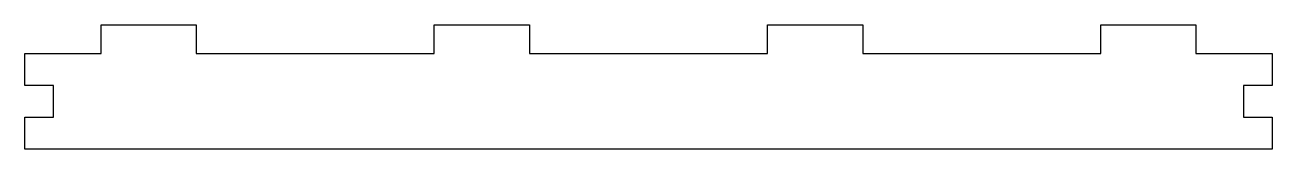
# Model space of a CAD drawing. Header units: millimetres. Extents: x 0 to 131, y 0 to 13.
import ezdxf

# ---------------------------------------------------------------- set-up
doc = ezdxf.new("R2010")
doc.units = ezdxf.units.MM
doc.layers.add('CUT', color=1, linetype='Continuous')

msp = doc.modelspace()

# ---------------------------------------------------------------- linework, layer by layer
at = {"layer": 'CUT'}
msp.add_lwpolyline([(128, 6.67), (128, 3.33), (131, 3.33), (131, 0), (0, 0), (0, 3.33), (3, 3.33), (3, 6.67), (0, 6.67), (0, 10), (8, 10), (8, 13), (18, 13), (18, 10), (43, 10), (43, 13), (53, 13), (53, 10), (78, 10), (78, 13), (88, 13), (88, 10), (113, 10), (113, 13), (123, 13), (123, 10), (131, 10), (131, 6.67)], close=True, dxfattribs=at)

doc.saveas('drawing.dxf')
